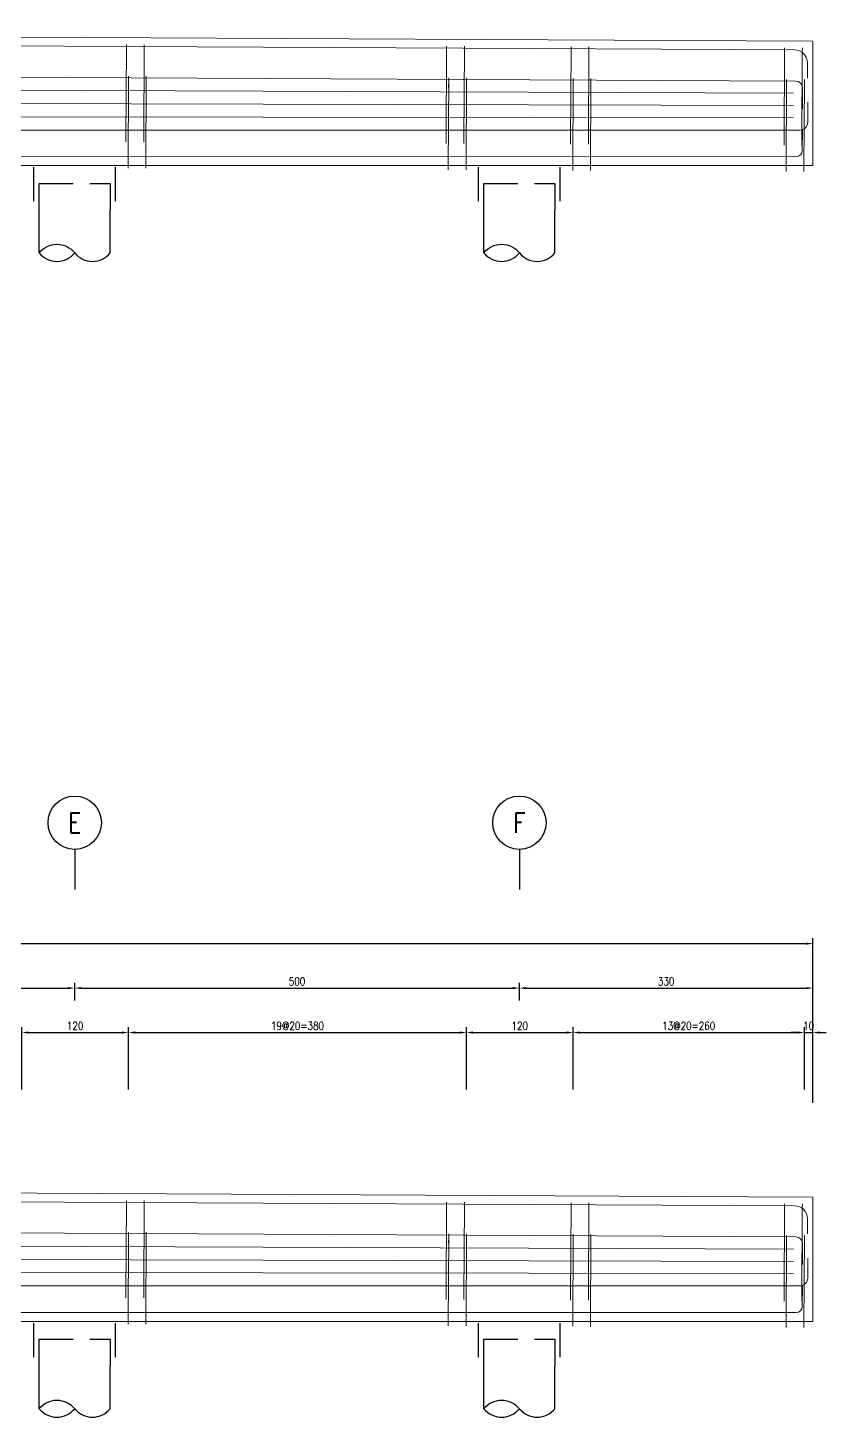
# Model space of a CAD drawing. Extents: x -4754 to 4976, y -19960 to 3841.
# Drawn here: x 1832 to 2730, y -7907 to -6345 of the extents above; entities that cross this region are included whole.
import ezdxf
from ezdxf.enums import TextEntityAlignment as Align

# ---------------------------------------------------------------- set-up
doc = ezdxf.new("R2010")
doc.units = 0
doc.header["$LTSCALE"] = 3
doc.linetypes.add('DASHED', pattern=[19.05, 12.7, -6.35])
doc.layers.get('0').update_dxf_attribs({"linetype": 'CONTINUOUS'})
doc.layers.add('HB_0', color=7, linetype='CONTINUOUS', transparency=0.5)
doc.layers.add('HB_DIM', color=1, linetype='CONTINUOUS')
doc.layers.add('鋼筋', color=3, linetype='CONTINUOUS')
doc.styles.get("Standard").update_dxf_attribs({"font": 'ROMANS.shx', "width": 0.8, "bigfont": 'chineset.shx'})
doc.dimstyles.new('30', dxfattribs={"dimscale": 3, "dimtxt": 3, "dimasz": 2.5, "dimexe": 2, "dimexo": 2, "dimgap": 1, "dimtad": 1, "dimdsep": 46, "dimtxsty": 'Standard', "dimcen": 0, "dimclrd": 256, "dimclre": 256, "dimclrt": 2, "dimadec": 0, "dimazin": 0, "dimtfac": 1, "dimtix": 1, "dimtmove": 2, "dimatfit": 3, "dimfxl": 1, "dimtolj": 1, "dimtzin": 0, "dimarcsym": 0})

# ---------------------------------------------------------------- blocks, each defined once
blk = doc.blocks.new('pile_vertical')
at = {"color": 252, "linetype": 'DASHED'}
for p, q in [((-46, -40), (-46, 0)), ((46, -40), (46, 0))]:
    blk.add_line(p, q, dxfattribs=at)
at = {"linetype": 'Continuous'}
for p, q in [((-40, -98.1), (-40, -50)), ((40, -98.1), (40, -50))]:
    blk.add_line(p, q, dxfattribs=at)
at = {"color": 252, "linetype": 'DASHED'}
blk.add_lwpolyline([(-40, -50), (-40, -20), (40, -20), (40, -50)], dxfattribs=at)
at = {"linetype": 'Continuous'}
for points in [[(-40, -98.1, -0.48), (0, -98.1, 0.48), (40, -98.1, 0.48)], [(-40, -98.1, 0.48), (0, -98.1, 0.48)]]:
    blk.add_lwpolyline(points, format="xyb", dxfattribs=at)
blk = doc.blocks.new('line_guide')
at = {"color": 4, "linetype": 'Continuous'}
blk.add_line((0, 0), (0, -45), dxfattribs=at)
blk.add_circle((0, 30), 30, dxfattribs=at)
at = {"color": 4, "linetype": 'Continuous', "width": 0.8}
blk.add_attdef('A', text='', height=22.5, dxfattribs=at).set_placement((0, 30), align=Align.MIDDLE)
blk = doc.blocks.new('*D227')
at = {"layer": 'HB_DIM', "linetype": 'Continuous', "lineweight": -2}
for p, q in [((1825.1, -7538.8), (1825.1, -7468.8)), ((1945.1, -7538.8), (1945.1, -7468.8)), ((1832.6, -7474.8), (1937.6, -7474.8))]:
    blk.add_line(p, q, dxfattribs=at)
at = {"layer": 'HB_DIM'}
for points in [[(1832.6, -7473.6), (1832.6, -7476.1), (1825.1, -7474.8)], [(1937.6, -7476.1), (1937.6, -7473.6), (1945.1, -7474.8)]]:
    blk.add_solid(points, dxfattribs=at)
at = {"layer": 'HB_DIM', "color": 2, "linetype": 'Continuous', "insert": (1885.1, -7467.3), "char_height": 9, "attachment_point": 5, "rotation": 0}
blk.add_mtext('\\A1;120', dxfattribs=at)
blk = doc.blocks.new('*D228')
at = {"layer": 'HB_DIM', "linetype": 'Continuous', "lineweight": -2}
for p, q in [((1945.1, -7538.8), (1945.1, -7468.8)), ((2325, -7538.8), (2325, -7468.8)), ((1952.6, -7474.8), (2317.5, -7474.8))]:
    blk.add_line(p, q, dxfattribs=at)
at = {"layer": 'HB_DIM'}
for points in [[(1952.6, -7473.6), (1952.6, -7476.1), (1945.1, -7474.8)], [(2317.5, -7476.1), (2317.5, -7473.6), (2325, -7474.8)]]:
    blk.add_solid(points, dxfattribs=at)
at = {"layer": 'HB_DIM', "color": 2, "linetype": 'Continuous', "insert": (2135.1, -7467.3), "char_height": 9, "attachment_point": 5, "rotation": 0}
blk.add_mtext('\\A1;19@20=380', dxfattribs=at)
blk = doc.blocks.new('*D229')
at = {"layer": 'HB_DIM', "linetype": 'Continuous', "lineweight": -2}
for p, q in [((2325, -7538.8), (2325, -7468.8)), ((2445, -7538.8), (2445, -7468.8)), ((2332.5, -7474.8), (2437.5, -7474.8))]:
    blk.add_line(p, q, dxfattribs=at)
at = {"layer": 'HB_DIM'}
for points in [[(2332.5, -7473.6), (2332.5, -7476.1), (2325, -7474.8)], [(2437.5, -7476.1), (2437.5, -7473.6), (2445, -7474.8)]]:
    blk.add_solid(points, dxfattribs=at)
at = {"layer": 'HB_DIM', "color": 2, "linetype": 'Continuous', "insert": (2385, -7467.3), "char_height": 9, "attachment_point": 5, "rotation": 0}
blk.add_mtext('\\A1;120', dxfattribs=at)
blk = doc.blocks.new('*D230')
at = {"layer": 'HB_DIM', "linetype": 'Continuous', "lineweight": -2}
for p, q in [((2445, -7538.8), (2445, -7468.8)), ((2705, -7538.8), (2705, -7468.8)), ((2452.5, -7474.8), (2697.5, -7474.8))]:
    blk.add_line(p, q, dxfattribs=at)
at = {"layer": 'HB_DIM'}
for points in [[(2452.5, -7473.6), (2452.5, -7476.1), (2445, -7474.8)], [(2697.5, -7476.1), (2697.5, -7473.6), (2705, -7474.8)]]:
    blk.add_solid(points, dxfattribs=at)
at = {"layer": 'HB_DIM', "color": 2, "linetype": 'Continuous', "insert": (2575, -7467.3), "char_height": 9, "attachment_point": 5, "rotation": 0}
blk.add_mtext('\\A1;13@20=260', dxfattribs=at)
blk = doc.blocks.new('*D231')
at = {"layer": 'HB_DIM', "linetype": 'Continuous', "lineweight": -2}
for p, q in [((2705, -7538.8), (2705, -7468.8)), ((2714.6, -7538.8), (2714.6, -7468.8)), ((2697.5, -7474.8), (2690, -7474.8)), ((2705, -7474.8), (2714.6, -7474.8)), ((2722.1, -7474.8), (2729.6, -7474.8))]:
    blk.add_line(p, q, dxfattribs=at)
at = {"layer": 'HB_DIM'}
for points in [[(2697.5, -7476.1), (2697.5, -7473.6), (2705, -7474.8)], [(2722.1, -7473.6), (2722.1, -7476.1), (2714.6, -7474.8)]]:
    blk.add_solid(points, dxfattribs=at)
at = {"layer": 'HB_DIM', "color": 2, "linetype": 'Continuous', "insert": (2709.8, -7467.3), "char_height": 9, "attachment_point": 5, "rotation": 0}
blk.add_mtext('\\A1;10', dxfattribs=at)
blk = doc.blocks.new('*D232')
at = {"layer": 'HB_DIM', "linetype": 'Continuous', "lineweight": -2}
for p, q in [((-265.4, -7538.8), (-265.4, -7368.8)), ((-257.9, -7374.8), (2707.1, -7374.8)), ((2714.6, -7553.8), (2714.6, -7368.8))]:
    blk.add_line(p, q, dxfattribs=at)
at = {"layer": 'HB_DIM'}
for points in [[(-257.9, -7373.6), (-257.9, -7376.1), (-265.4, -7374.8)], [(2707.1, -7376.1), (2707.1, -7373.6), (2714.6, -7374.8)]]:
    blk.add_solid(points, dxfattribs=at)
at = {"layer": 'HB_DIM', "color": 2, "linetype": 'Continuous', "insert": (1224.6, -7367.3), "char_height": 9, "attachment_point": 5, "rotation": 0}
blk.add_mtext('\\A1;2980', dxfattribs=at)
blk = doc.blocks.new('*D237')
at = {"layer": 'HB_DIM', "linetype": 'Continuous', "lineweight": -2}
for p, q in [((1384.6, -7438.8), (1384.6, -7418.8)), ((1884.6, -7438.8), (1884.6, -7418.8)), ((1392.1, -7424.8), (1877.1, -7424.8))]:
    blk.add_line(p, q, dxfattribs=at)
at = {"layer": 'HB_DIM'}
for points in [[(1392.1, -7423.6), (1392.1, -7426.1), (1384.6, -7424.8)], [(1877.1, -7426.1), (1877.1, -7423.6), (1884.6, -7424.8)]]:
    blk.add_solid(points, dxfattribs=at)
at = {"layer": 'HB_DIM', "color": 2, "linetype": 'Continuous', "insert": (1634.6, -7417.3), "char_height": 9, "attachment_point": 5, "rotation": 0}
blk.add_mtext('\\A1;500', dxfattribs=at)
blk = doc.blocks.new('*D238')
at = {"layer": 'HB_DIM', "linetype": 'Continuous', "lineweight": -2}
for p, q in [((1884.6, -7438.8), (1884.6, -7418.8)), ((2384.6, -7438.8), (2384.6, -7418.8)), ((1892.1, -7424.8), (2377.1, -7424.8))]:
    blk.add_line(p, q, dxfattribs=at)
at = {"layer": 'HB_DIM'}
for points in [[(1892.1, -7423.6), (1892.1, -7426.1), (1884.6, -7424.8)], [(2377.1, -7426.1), (2377.1, -7423.6), (2384.6, -7424.8)]]:
    blk.add_solid(points, dxfattribs=at)
at = {"layer": 'HB_DIM', "color": 2, "linetype": 'Continuous', "insert": (2134.6, -7417.3), "char_height": 9, "attachment_point": 5, "rotation": 0}
blk.add_mtext('\\A1;500', dxfattribs=at)
blk = doc.blocks.new('*D239')
at = {"layer": 'HB_DIM', "linetype": 'Continuous', "lineweight": -2}
for p, q in [((2384.6, -7438.8), (2384.6, -7418.8)), ((2714.6, -7538.8), (2714.6, -7418.8)), ((2392.1, -7424.8), (2707.1, -7424.8))]:
    blk.add_line(p, q, dxfattribs=at)
at = {"layer": 'HB_DIM'}
for points in [[(2392.1, -7423.6), (2392.1, -7426.1), (2384.6, -7424.8)], [(2707.1, -7426.1), (2707.1, -7423.6), (2714.6, -7424.8)]]:
    blk.add_solid(points, dxfattribs=at)
at = {"layer": 'HB_DIM', "color": 2, "linetype": 'Continuous', "insert": (2549.6, -7417.3), "char_height": 9, "attachment_point": 5, "rotation": 0}
blk.add_mtext('\\A1;330', dxfattribs=at)

msp = doc.modelspace()

# ---------------------------------------------------------------- linework, layer by layer
at = {"layer": 'HB_0', "lineweight": 5}
for points in [[(-265.427, -6499.802), (-265.427, -6344.802), (2714.573, -6359.802), (2714.573, -6499.802), (-265.427, -6499.802)], [(-265.427, -7799.802), (-265.427, -7644.802), (2714.573, -7659.802), (2714.573, -7799.802), (-265.427, -7799.802)]]:
    msp.add_lwpolyline(points, dxfattribs=at)
at = {"layer": '鋼筋', "lineweight": 5}
for p, q in [((-244.987, -6354.905, -38), (2694.033, -6369.698, -38)), ((-244.987, -6354.905, -27.143), (2694.033, -6369.698, -27.143)), ((-244.987, -6354.905, -16.286), (2694.033, -6369.698, -16.286)), ((-244.987, -6354.905, -5.429), (2694.033, -6369.698, -5.429)), ((-244.987, -6354.905, 5.429), (2694.033, -6369.698, 5.429)), ((-244.987, -6354.905, 16.286), (2694.033, -6369.698, 16.286)), ((-244.987, -6354.905, 27.143), (2694.033, -6369.698, 27.143)), ((-244.987, -6354.905, 38), (2694.033, -6369.698, 38)), ((1942.73, -6366.875, 40.245), (1942.211, -6470.014, 40.245)), ((1942.211, -6470.014, -40.245), (1942.73, -6366.875, -40.245)), ((1942.692, -6374.495, 33.895), (1942.73, -6366.875, 33.895)), ((1942.73, -6366.875, -33.895), (1942.692, -6374.495, -33.895)), ((1962.73, -6366.975, 40.245), (1962.211, -6470.115, 40.245)), ((1962.211, -6470.115, -40.245), (1962.73, -6366.975, -40.245)), ((1962.692, -6374.595, 33.895), (1962.73, -6366.975, 33.895)), ((1962.73, -6366.975, -33.895), (1962.692, -6374.595, -33.895)), ((2302.726, -6368.687, 40.245), (2302.207, -6471.826, 40.245)), ((2302.207, -6471.826, -40.245), (2302.726, -6368.687, -40.245)), ((2302.688, -6376.307, 33.895), (2302.726, -6368.687, 33.895)), ((2302.726, -6368.687, -33.895), (2302.688, -6376.307, -33.895)), ((2322.726, -6368.787, 40.245), (2322.206, -6471.927, 40.245)), ((2322.206, -6471.927, -40.245), (2322.726, -6368.787, -40.245)), ((2322.687, -6376.407, 33.895), (2322.726, -6368.787, 33.895)), ((2322.726, -6368.787, -33.895), (2322.687, -6376.407, -33.895)), ((2442.724, -6369.391, 40.245), (2442.205, -6472.531, 40.245)), ((2442.205, -6472.531, -40.245), (2442.724, -6369.391, -40.245)), ((2442.686, -6377.011, 33.895), (2442.724, -6369.391, 33.895)), ((2442.724, -6369.391, -33.895), (2442.686, -6377.011, -33.895)), ((2462.724, -6369.492, 40.245), (2462.205, -6472.631, 40.245)), ((2462.205, -6472.631, -40.245), (2462.724, -6369.492, -40.245)), ((2462.686, -6377.112, 33.895), (2462.724, -6369.492, 33.895)), ((2462.724, -6369.492, -33.895), (2462.686, -6377.112, -33.895)), ((2682.721, -6370.599, 40.245), (2682.202, -6473.739, 40.245)), ((2682.202, -6473.739, -40.245), (2682.721, -6370.599, -40.245)), ((2682.683, -6378.219, 33.895), (2682.721, -6370.599, 33.895)), ((2682.721, -6370.599, -33.895), (2682.683, -6378.219, -33.895)), ((2702.721, -6370.7, 40.245), (2702.202, -6473.839, 40.245)), ((2702.202, -6473.839, -40.245), (2702.721, -6370.7, -40.245)), ((2702.682, -6378.32, 33.895), (2702.721, -6370.7, 33.895)), ((2702.721, -6370.7, -33.895), (2702.682, -6378.32, -33.895)), ((-245.103, -6389.902, -50), (2695.282, -6404.703, -50)), ((-245.103, -6389.902, -35.714), (2695.282, -6404.703, -35.714)), ((-245.103, -6389.902, -21.429), (2695.282, -6404.703, -21.429)), ((-245.103, -6389.902, -7.143), (2695.282, -6404.703, -7.143)), ((-245.103, -6389.902, 7.143), (2695.282, -6404.703, 7.143)), ((-245.103, -6389.902, 21.429), (2695.282, -6404.703, 21.429)), ((-245.103, -6389.902, 35.714), (2695.282, -6404.703, 35.714)), ((-245.103, -6389.902, 50), (2695.282, -6404.703, 50)), ((2708.45, -6384.261, -38), (2708.364, -6401.381, -38)), ((2708.45, -6384.261, -27.143), (2708.364, -6401.381, -27.143)), ((2708.45, -6384.261, -16.286), (2708.364, -6401.381, -16.286)), ((2708.45, -6384.261, -5.429), (2708.364, -6401.381, -5.429)), ((2708.45, -6384.261, 5.429), (2708.364, -6401.381, 5.429)), ((2708.45, -6384.261, 16.286), (2708.364, -6401.381, 16.286)), ((2708.45, -6384.261, 27.143), (2708.364, -6401.381, 27.143)), ((2708.45, -6384.261, 38), (2708.364, -6401.381, 38)), ((1945.092, -6402.419, 51.745), (1944.603, -6499.556, 51.745)), ((1944.603, -6499.556, -51.745), (1945.092, -6402.419, -51.745)), ((1945.053, -6410.039, 45.395), (1945.092, -6402.419, 45.395)), ((1945.092, -6402.419, -45.395), (1945.053, -6410.039, -45.395)), ((1965.091, -6402.519, 51.745), (1964.602, -6499.657, 51.745)), ((1964.602, -6499.657, -51.745), (1965.091, -6402.519, -51.745)), ((1965.053, -6410.139, 45.395), (1965.091, -6402.519, 45.395)), ((1965.091, -6402.519, -45.395), (1965.053, -6410.139, -45.395)), ((2305.087, -6404.231, 51.745), (2304.598, -6501.368, 51.745)), ((2304.598, -6501.368, -51.745), (2305.087, -6404.231, -51.745)), ((2305.049, -6411.851, 45.395), (2305.087, -6404.231, 45.395)), ((2305.087, -6404.231, -45.395), (2305.049, -6411.851, -45.395)), ((2325.087, -6404.331, 51.745), (2324.598, -6501.469, 51.745)), ((2324.598, -6501.469, -51.745), (2325.087, -6404.331, -51.745)), ((2325.048, -6411.951, 45.395), (2325.087, -6404.331, 45.395)), ((2325.087, -6404.331, -45.395), (2325.048, -6411.951, -45.395)), ((2445.085, -6404.935, 51.745), (2444.596, -6502.073, 51.745)), ((2444.596, -6502.073, -51.745), (2445.085, -6404.935, -51.745)), ((2445.047, -6412.555, 45.395), (2445.085, -6404.935, 45.395)), ((2445.085, -6404.935, -45.395), (2445.047, -6412.555, -45.395)), ((2465.085, -6405.036, 51.745), (2464.596, -6502.174, 51.745)), ((2464.596, -6502.174, -51.745), (2465.085, -6405.036, -51.745)), ((2465.047, -6412.656, 45.395), (2465.085, -6405.036, 45.395)), ((2465.085, -6405.036, -45.395), (2465.047, -6412.656, -45.395)), ((2685.082, -6406.144, 51.745), (2684.593, -6503.281, 51.745)), ((2684.593, -6503.281, -51.745), (2685.082, -6406.144, -51.745)), ((2685.044, -6413.763, 45.395), (2685.082, -6406.144, 45.395)), ((2685.082, -6406.144, -45.395), (2685.044, -6413.763, -45.395)), ((2705.082, -6406.244, 51.745), (2704.593, -6503.382, 51.745)), ((2704.593, -6503.382, -51.745), (2705.082, -6406.244, -51.745)), ((2705.044, -6413.864, 45.395), (2705.082, -6406.244, 45.395)), ((2705.082, -6406.244, -45.395), (2705.044, -6413.864, -45.395)), ((-242.961, -6407.406, -50), (2692.983, -6418.449, -50)), ((-242.961, -6407.406, 50), (2692.983, -6418.449, 50)), ((2703.013, -6412.512, -50), (2702.895, -6435.852, -50)), ((2703.013, -6412.512, -35.714), (2702.895, -6435.852, -35.714)), ((2703.013, -6412.512, -21.429), (2702.895, -6435.852, -21.429)), ((2703.013, -6412.512, -7.143), (2702.895, -6435.852, -7.143)), ((2703.013, -6412.512, 7.143), (2702.895, -6435.852, 7.143)), ((2703.013, -6412.512, 21.429), (2702.895, -6435.852, 21.429)), ((2703.013, -6412.512, 35.714), (2702.895, -6435.852, 35.714)), ((2703.013, -6412.512, 50), (2702.895, -6435.852, 50)), ((-243.049, -6424.898, -50), (2692.906, -6432.206, -50)), ((-243.049, -6424.898, 50), (2692.906, -6432.206, 50)), ((2708.819, -6450.927, -50), (2708.932, -6428.502, -50)), ((2708.819, -6450.927, -35.714), (2708.932, -6428.502, -35.714)), ((2708.819, -6450.927, -21.429), (2708.932, -6428.502, -21.429)), ((2708.819, -6450.927, -7.143), (2708.932, -6428.502, -7.143)), ((2708.819, -6450.927, 7.143), (2708.932, -6428.502, 7.143)), ((2708.819, -6450.927, 21.429), (2708.932, -6428.502, 21.429)), ((2708.819, -6450.927, 35.714), (2708.932, -6428.502, 35.714)), ((2708.819, -6450.927, 50), (2708.932, -6428.502, 50)), ((-243.137, -6442.39, -50), (2692.825, -6445.964, -50)), ((-243.137, -6442.39, 50), (2692.825, -6445.964, 50)), ((-250.29, -6459.832, -50), (2699.93, -6459.772, -50)), ((-250.29, -6459.832, -35.714), (2699.93, -6459.772, -35.714)), ((-250.29, -6459.832, -21.429), (2699.93, -6459.772, -21.429)), ((-250.29, -6459.832, -7.143), (2699.93, -6459.772, -7.143)), ((-250.29, -6459.832, 7.143), (2699.93, -6459.772, 7.143)), ((-250.29, -6459.832, 21.429), (2699.93, -6459.772, 21.429)), ((-250.29, -6459.832, 35.714), (2699.93, -6459.772, 35.714)), ((-250.29, -6459.832, 50), (2699.93, -6459.772, 50)), ((2702.657, -6483.09, -50), (2702.78, -6458.787, -50)), ((2702.657, -6483.09, -35.714), (2702.78, -6458.787, -35.714)), ((2702.657, -6483.09, -21.429), (2702.78, -6458.787, -21.429)), ((2702.657, -6483.09, -7.143), (2702.78, -6458.787, -7.143)), ((2702.657, -6483.09, 7.143), (2702.78, -6458.787, 7.143)), ((2702.657, -6483.09, 21.429), (2702.78, -6458.787, 21.429)), ((2702.657, -6483.09, 35.714), (2702.78, -6458.787, 35.714)), ((2702.657, -6483.09, 50), (2702.78, -6458.787, 50)), ((1942.195, -6473.189, 37.07), (1942.195, -6473.189, -37.07)), ((1962.195, -6473.29, 37.07), (1962.195, -6473.29, -37.07)), ((2302.191, -6475.001, 37.07), (2302.191, -6475.001, -37.07)), ((2322.19, -6475.102, 37.07), (2322.19, -6475.102, -37.07)), ((2442.189, -6475.706, 37.07), (2442.189, -6475.706, -37.07)), ((2462.189, -6475.806, 37.07), (2462.189, -6475.806, -37.07)), ((2682.186, -6476.914, 37.07), (2682.186, -6476.914, -37.07)), ((2702.186, -6477.014, 37.07), (2702.186, -6477.014, -37.07)), ((-246.657, -6489.862, -50), (2695.973, -6489.742, -50)), ((-246.657, -6489.862, -35.714), (2695.973, -6489.742, -35.714)), ((-246.657, -6489.862, -21.429), (2695.973, -6489.742, -21.429)), ((-246.657, -6489.862, -7.143), (2695.973, -6489.742, -7.143)), ((-246.657, -6489.862, 7.143), (2695.973, -6489.742, 7.143)), ((-246.657, -6489.862, 21.429), (2695.973, -6489.742, 21.429)), ((-246.657, -6489.862, 35.714), (2695.973, -6489.742, 35.714)), ((-246.657, -6489.862, 50), (2695.973, -6489.742, 50)), ((1944.587, -6502.731, 48.57), (1944.587, -6502.731, -48.57)), ((1964.586, -6502.832, 48.57), (1964.586, -6502.832, -48.57)), ((2304.582, -6504.543, 48.57), (2304.582, -6504.543, -48.57)), ((2324.582, -6504.644, 48.57), (2324.582, -6504.644, -48.57)), ((2444.58, -6505.248, 48.57), (2444.58, -6505.248, -48.57)), ((2464.58, -6505.349, 48.57), (2464.58, -6505.349, -48.57)), ((2684.577, -6506.456, 48.57), (2684.577, -6506.456, -48.57)), ((2704.577, -6506.557, 48.57), (2704.577, -6506.557, -48.57)), ((-244.987, -7654.905, -38), (2694.033, -7669.698, -38)), ((-244.987, -7654.905, -27.143), (2694.033, -7669.698, -27.143)), ((-244.987, -7654.905, -16.286), (2694.033, -7669.698, -16.286)), ((-244.987, -7654.905, -5.429), (2694.033, -7669.698, -5.429)), ((-244.987, -7654.905, 5.429), (2694.033, -7669.698, 5.429)), ((-244.987, -7654.905, 16.286), (2694.033, -7669.698, 16.286)), ((-244.987, -7654.905, 27.143), (2694.033, -7669.698, 27.143)), ((-244.987, -7654.905, 38), (2694.033, -7669.698, 38)), ((1942.73, -7666.875, 40.245), (1942.211, -7770.014, 40.245)), ((1942.211, -7770.014, -40.245), (1942.73, -7666.875, -40.245)), ((1942.692, -7674.495, 33.895), (1942.73, -7666.875, 33.895)), ((1942.73, -7666.875, -33.895), (1942.692, -7674.495, -33.895)), ((1962.73, -7666.975, 40.245), (1962.211, -7770.115, 40.245)), ((1962.211, -7770.115, -40.245), (1962.73, -7666.975, -40.245)), ((1962.692, -7674.595, 33.895), (1962.73, -7666.975, 33.895)), ((1962.73, -7666.975, -33.895), (1962.692, -7674.595, -33.895)), ((2302.726, -7668.687, 40.245), (2302.207, -7771.826, 40.245)), ((2302.207, -7771.826, -40.245), (2302.726, -7668.687, -40.245)), ((2302.688, -7676.307, 33.895), (2302.726, -7668.687, 33.895)), ((2302.726, -7668.687, -33.895), (2302.688, -7676.307, -33.895)), ((2322.726, -7668.787, 40.245), (2322.206, -7771.927, 40.245)), ((2322.206, -7771.927, -40.245), (2322.726, -7668.787, -40.245)), ((2322.687, -7676.407, 33.895), (2322.726, -7668.787, 33.895)), ((2322.726, -7668.787, -33.895), (2322.687, -7676.407, -33.895)), ((2442.724, -7669.391, 40.245), (2442.205, -7772.531, 40.245)), ((2442.205, -7772.531, -40.245), (2442.724, -7669.391, -40.245)), ((2442.686, -7677.011, 33.895), (2442.724, -7669.391, 33.895)), ((2442.724, -7669.391, -33.895), (2442.686, -7677.011, -33.895)), ((2462.724, -7669.492, 40.245), (2462.205, -7772.631, 40.245)), ((2462.205, -7772.631, -40.245), (2462.724, -7669.492, -40.245)), ((2462.686, -7677.112, 33.895), (2462.724, -7669.492, 33.895)), ((2462.724, -7669.492, -33.895), (2462.686, -7677.112, -33.895)), ((2682.721, -7670.599, 40.245), (2682.202, -7773.739, 40.245)), ((2682.202, -7773.739, -40.245), (2682.721, -7670.599, -40.245)), ((2682.683, -7678.219, 33.895), (2682.721, -7670.599, 33.895)), ((2682.721, -7670.599, -33.895), (2682.683, -7678.219, -33.895)), ((2702.721, -7670.7, 40.245), (2702.202, -7773.839, 40.245)), ((2702.202, -7773.839, -40.245), (2702.721, -7670.7, -40.245)), ((2702.682, -7678.32, 33.895), (2702.721, -7670.7, 33.895)), ((2702.721, -7670.7, -33.895), (2702.682, -7678.32, -33.895)), ((2708.45, -7684.261, -38), (2708.364, -7701.381, -38)), ((2708.45, -7684.261, -27.143), (2708.364, -7701.381, -27.143)), ((2708.45, -7684.261, -16.286), (2708.364, -7701.381, -16.286)), ((2708.45, -7684.261, -5.429), (2708.364, -7701.381, -5.429)), ((2708.45, -7684.261, 5.429), (2708.364, -7701.381, 5.429)), ((2708.45, -7684.261, 16.286), (2708.364, -7701.381, 16.286)), ((2708.45, -7684.261, 27.143), (2708.364, -7701.381, 27.143)), ((2708.45, -7684.261, 38), (2708.364, -7701.381, 38)), ((-245.103, -7689.902, -50), (2695.282, -7704.703, -50)), ((-245.103, -7689.902, -35.714), (2695.282, -7704.703, -35.714)), ((-245.103, -7689.902, -21.429), (2695.282, -7704.703, -21.429)), ((-245.103, -7689.902, -7.143), (2695.282, -7704.703, -7.143)), ((-245.103, -7689.902, 7.143), (2695.282, -7704.703, 7.143)), ((-245.103, -7689.902, 21.429), (2695.282, -7704.703, 21.429)), ((-245.103, -7689.902, 35.714), (2695.282, -7704.703, 35.714)), ((-245.103, -7689.902, 50), (2695.282, -7704.703, 50)), ((1945.092, -7702.419, 51.745), (1944.603, -7799.556, 51.745)), ((1944.603, -7799.556, -51.745), (1945.092, -7702.419, -51.745)), ((1945.053, -7710.039, 45.395), (1945.092, -7702.419, 45.395)), ((1945.092, -7702.419, -45.395), (1945.053, -7710.039, -45.395)), ((1965.091, -7702.519, 51.745), (1964.602, -7799.657, 51.745)), ((1964.602, -7799.657, -51.745), (1965.091, -7702.519, -51.745)), ((1965.053, -7710.139, 45.395), (1965.091, -7702.519, 45.395)), ((1965.091, -7702.519, -45.395), (1965.053, -7710.139, -45.395)), ((-242.961, -7707.406, -50), (2692.983, -7718.449, -50)), ((-242.961, -7707.406, 50), (2692.983, -7718.449, 50)), ((2305.087, -7704.231, 51.745), (2304.598, -7801.368, 51.745)), ((2304.598, -7801.368, -51.745), (2305.087, -7704.231, -51.745)), ((2305.049, -7711.851, 45.395), (2305.087, -7704.231, 45.395)), ((2305.087, -7704.231, -45.395), (2305.049, -7711.851, -45.395)), ((2325.087, -7704.331, 51.745), (2324.598, -7801.469, 51.745)), ((2324.598, -7801.469, -51.745), (2325.087, -7704.331, -51.745)), ((2325.048, -7711.951, 45.395), (2325.087, -7704.331, 45.395)), ((2325.087, -7704.331, -45.395), (2325.048, -7711.951, -45.395)), ((2445.085, -7704.935, 51.745), (2444.596, -7802.073, 51.745)), ((2444.596, -7802.073, -51.745), (2445.085, -7704.935, -51.745)), ((2445.047, -7712.555, 45.395), (2445.085, -7704.935, 45.395)), ((2445.085, -7704.935, -45.395), (2445.047, -7712.555, -45.395)), ((2465.085, -7705.036, 51.745), (2464.596, -7802.174, 51.745)), ((2464.596, -7802.174, -51.745), (2465.085, -7705.036, -51.745)), ((2465.047, -7712.656, 45.395), (2465.085, -7705.036, 45.395)), ((2465.085, -7705.036, -45.395), (2465.047, -7712.656, -45.395)), ((2685.082, -7706.144, 51.745), (2684.593, -7803.281, 51.745)), ((2684.593, -7803.281, -51.745), (2685.082, -7706.144, -51.745)), ((2685.044, -7713.763, 45.395), (2685.082, -7706.144, 45.395)), ((2685.082, -7706.144, -45.395), (2685.044, -7713.763, -45.395)), ((2703.013, -7712.512, -50), (2702.895, -7735.852, -50)), ((2703.013, -7712.512, -35.714), (2702.895, -7735.852, -35.714)), ((2703.013, -7712.512, -21.429), (2702.895, -7735.852, -21.429)), ((2703.013, -7712.512, -7.143), (2702.895, -7735.852, -7.143)), ((2703.013, -7712.512, 7.143), (2702.895, -7735.852, 7.143)), ((2703.013, -7712.512, 21.429), (2702.895, -7735.852, 21.429)), ((2703.013, -7712.512, 35.714), (2702.895, -7735.852, 35.714)), ((2703.013, -7712.512, 50), (2702.895, -7735.852, 50)), ((2705.082, -7706.244, 51.745), (2704.593, -7803.382, 51.745)), ((2704.593, -7803.382, -51.745), (2705.082, -7706.244, -51.745)), ((2705.044, -7713.864, 45.395), (2705.082, -7706.244, 45.395)), ((2705.082, -7706.244, -45.395), (2705.044, -7713.864, -45.395)), ((-243.049, -7724.898, -50), (2692.906, -7732.206, -50)), ((-243.049, -7724.898, 50), (2692.906, -7732.206, 50)), ((2708.819, -7750.927, -50), (2708.932, -7728.502, -50)), ((2708.819, -7750.927, -35.714), (2708.932, -7728.502, -35.714)), ((2708.819, -7750.927, -21.429), (2708.932, -7728.502, -21.429)), ((2708.819, -7750.927, -7.143), (2708.932, -7728.502, -7.143)), ((2708.819, -7750.927, 7.143), (2708.932, -7728.502, 7.143)), ((2708.819, -7750.927, 21.429), (2708.932, -7728.502, 21.429)), ((2708.819, -7750.927, 35.714), (2708.932, -7728.502, 35.714)), ((2708.819, -7750.927, 50), (2708.932, -7728.502, 50)), ((-243.137, -7742.39, -50), (2692.825, -7745.964, -50)), ((-243.137, -7742.39, 50), (2692.825, -7745.964, 50)), ((-250.29, -7759.832, -50), (2699.93, -7759.772, -50)), ((-250.29, -7759.832, -35.714), (2699.93, -7759.772, -35.714)), ((-250.29, -7759.832, -21.429), (2699.93, -7759.772, -21.429)), ((-250.29, -7759.832, -7.143), (2699.93, -7759.772, -7.143)), ((-250.29, -7759.832, 7.143), (2699.93, -7759.772, 7.143)), ((-250.29, -7759.832, 21.429), (2699.93, -7759.772, 21.429)), ((-250.29, -7759.832, 35.714), (2699.93, -7759.772, 35.714)), ((-250.29, -7759.832, 50), (2699.93, -7759.772, 50)), ((2702.657, -7783.09, -50), (2702.78, -7758.787, -50)), ((2702.657, -7783.09, -35.714), (2702.78, -7758.787, -35.714)), ((2702.657, -7783.09, -21.429), (2702.78, -7758.787, -21.429)), ((2702.657, -7783.09, -7.143), (2702.78, -7758.787, -7.143)), ((2702.657, -7783.09, 7.143), (2702.78, -7758.787, 7.143)), ((2702.657, -7783.09, 21.429), (2702.78, -7758.787, 21.429)), ((2702.657, -7783.09, 35.714), (2702.78, -7758.787, 35.714)), ((2702.657, -7783.09, 50), (2702.78, -7758.787, 50)), ((1942.195, -7773.189, 37.07), (1942.195, -7773.189, -37.07)), ((1962.195, -7773.29, 37.07), (1962.195, -7773.29, -37.07)), ((2302.191, -7775.001, 37.07), (2302.191, -7775.001, -37.07)), ((2322.19, -7775.102, 37.07), (2322.19, -7775.102, -37.07)), ((2442.189, -7775.706, 37.07), (2442.189, -7775.706, -37.07)), ((2462.189, -7775.806, 37.07), (2462.189, -7775.806, -37.07)), ((2682.186, -7776.914, 37.07), (2682.186, -7776.914, -37.07)), ((2702.186, -7777.014, 37.07), (2702.186, -7777.014, -37.07)), ((-246.657, -7789.862, -50), (2695.973, -7789.742, -50)), ((-246.657, -7789.862, -35.714), (2695.973, -7789.742, -35.714)), ((-246.657, -7789.862, -21.429), (2695.973, -7789.742, -21.429)), ((-246.657, -7789.862, -7.143), (2695.973, -7789.742, -7.143)), ((-246.657, -7789.862, 7.143), (2695.973, -7789.742, 7.143)), ((-246.657, -7789.862, 21.429), (2695.973, -7789.742, 21.429)), ((-246.657, -7789.862, 35.714), (2695.973, -7789.742, 35.714)), ((-246.657, -7789.862, 50), (2695.973, -7789.742, 50)), ((1944.587, -7802.731, 48.57), (1944.587, -7802.731, -48.57)), ((1964.586, -7802.832, 48.57), (1964.586, -7802.832, -48.57)), ((2304.582, -7804.543, 48.57), (2304.582, -7804.543, -48.57)), ((2324.582, -7804.644, 48.57), (2324.582, -7804.644, -48.57)), ((2444.58, -7805.248, 48.57), (2444.58, -7805.248, -48.57)), ((2464.58, -7805.349, 48.57), (2464.58, -7805.349, -48.57)), ((2684.577, -7806.456, 48.57), (2684.577, -7806.456, -48.57)), ((2704.577, -7806.557, 48.57), (2704.577, -7806.557, -48.57))]:
    msp.add_line(p, q, dxfattribs=at)
at = {"layer": '鋼筋', "lineweight": 5, "extrusion": (0.999987, -0.005033, 0)}
for centre, start, end in [((-6357.015, 37.07, 1974.753), 270, 90), ((-6357.015, -37.07, 1974.753), 270, 90), ((-6357.015, 37.07, 1994.753), 270, 90), ((-6357.015, -37.07, 1994.753), 270, 90), ((-6357.015, 37.07, 2334.753), 270, 90), ((-6357.015, -37.07, 2334.753), 270, 90), ((-6357.015, 37.07, 2354.753), 270, 90), ((-6357.015, -37.07, 2354.753), 270, 90), ((-6357.015, 37.07, 2474.753), 270, 90), ((-6357.015, -37.07, 2474.753), 270, 90), ((-6357.015, 37.07, 2494.753), 270, 90), ((-6357.015, -37.07, 2494.753), 270, 90), ((-6357.015, 37.07, 2714.753), 270, 90), ((-6357.015, -37.07, 2714.753), 270, 90), ((-6357.015, 37.07, 2734.753), 270, 90), ((-6357.015, -37.07, 2734.753), 270, 90), ((-6392.547, 48.57, 1977.293), 270, 90), ((-6392.547, -48.57, 1977.293), 270, 90), ((-6392.547, 48.57, 1997.293), 270, 90), ((-6392.547, -48.57, 1997.293), 270, 90), ((-6392.547, 48.57, 2337.293), 270, 90), ((-6392.547, -48.57, 2337.293), 270, 90), ((-6392.547, 48.57, 2357.293), 270, 90), ((-6392.547, -48.57, 2357.293), 270, 90), ((-6392.547, 48.57, 2477.293), 270, 90), ((-6392.547, -48.57, 2477.293), 270, 90), ((-6392.547, 48.57, 2497.293), 270, 90), ((-6392.547, -48.57, 2497.293), 270, 90), ((-6392.547, 48.57, 2717.293), 270, 90), ((-6392.547, -48.57, 2717.293), 270, 90), ((-6392.547, 48.57, 2737.293), 270, 90), ((-6392.547, -48.57, 2737.293), 270, 90), ((-6460.156, 37.07, 1974.753), 90, 180), ((-6460.156, -37.07, 1974.753), 180, 270), ((-6460.156, 37.07, 1994.753), 90, 180), ((-6460.156, -37.07, 1994.753), 180, 270), ((-6460.156, 37.07, 2334.753), 90, 180), ((-6460.156, -37.07, 2334.753), 180, 270), ((-6460.156, 37.07, 2354.753), 90, 180), ((-6460.156, -37.07, 2354.753), 180, 270), ((-6460.156, 37.07, 2474.753), 90, 180), ((-6460.156, -37.07, 2474.753), 180, 270), ((-6460.156, 37.07, 2494.753), 90, 180), ((-6460.156, -37.07, 2494.753), 180, 270), ((-6460.156, 37.07, 2714.753), 90, 180), ((-6460.156, -37.07, 2714.753), 180, 270), ((-6460.156, 37.07, 2734.753), 90, 180), ((-6460.156, -37.07, 2734.753), 180, 270), ((-6489.686, 48.57, 1977.293), 90, 180), ((-6489.686, -48.57, 1977.293), 180, 270), ((-6489.686, 48.57, 1997.293), 90, 180), ((-6489.686, -48.57, 1997.293), 180, 270), ((-6489.686, 48.57, 2337.293), 90, 180), ((-6489.686, -48.57, 2337.293), 180, 270), ((-6489.686, 48.57, 2357.293), 90, 180), ((-6489.686, -48.57, 2357.293), 180, 270), ((-6489.686, 48.57, 2477.293), 90, 180), ((-6489.686, -48.57, 2477.293), 180, 270), ((-6489.686, 48.57, 2497.293), 90, 180), ((-6489.686, -48.57, 2497.293), 180, 270), ((-6489.686, 48.57, 2717.293), 90, 180), ((-6489.686, -48.57, 2717.293), 180, 270), ((-6489.686, 48.57, 2737.293), 90, 180), ((-6489.686, -48.57, 2737.293), 180, 270), ((-7656.999, 37.07, 1981.297), 270, 90), ((-7656.999, -37.07, 1981.297), 270, 90), ((-7656.999, 37.07, 2001.297), 270, 90), ((-7656.999, -37.07, 2001.297), 270, 90), ((-7656.999, 37.07, 2341.297), 270, 90), ((-7656.999, -37.07, 2341.297), 270, 90), ((-7656.999, 37.07, 2361.297), 270, 90), ((-7656.999, -37.07, 2361.297), 270, 90), ((-7656.999, 37.07, 2481.297), 270, 90), ((-7656.999, -37.07, 2481.297), 270, 90), ((-7656.999, 37.07, 2501.297), 270, 90), ((-7656.999, -37.07, 2501.297), 270, 90), ((-7656.999, 37.07, 2721.297), 270, 90), ((-7656.999, -37.07, 2721.297), 270, 90), ((-7656.999, 37.07, 2741.297), 270, 90), ((-7656.999, -37.07, 2741.297), 270, 90), ((-7692.531, 48.57, 1983.837), 270, 90), ((-7692.531, -48.57, 1983.837), 270, 90), ((-7692.531, 48.57, 2003.837), 270, 90), ((-7692.531, -48.57, 2003.837), 270, 90), ((-7692.531, 48.57, 2343.837), 270, 90), ((-7692.531, -48.57, 2343.837), 270, 90), ((-7692.531, 48.57, 2363.837), 270, 90), ((-7692.531, -48.57, 2363.837), 270, 90), ((-7692.531, 48.57, 2483.837), 270, 90), ((-7692.531, -48.57, 2483.837), 270, 90), ((-7692.531, 48.57, 2503.837), 270, 90), ((-7692.531, -48.57, 2503.837), 270, 90), ((-7692.531, 48.57, 2723.837), 270, 90), ((-7692.531, -48.57, 2723.837), 270, 90), ((-7692.531, 48.57, 2743.837), 270, 90), ((-7692.531, -48.57, 2743.837), 270, 90), ((-7760.139, 37.07, 1981.297), 90, 180), ((-7760.139, -37.07, 1981.297), 180, 270), ((-7760.139, 37.07, 2001.297), 90, 180), ((-7760.139, -37.07, 2001.297), 180, 270), ((-7760.139, 37.07, 2341.297), 90, 180), ((-7760.139, -37.07, 2341.297), 180, 270), ((-7760.139, 37.07, 2361.297), 90, 180), ((-7760.139, -37.07, 2361.297), 180, 270), ((-7760.139, 37.07, 2481.297), 90, 180), ((-7760.139, -37.07, 2481.297), 180, 270), ((-7760.139, 37.07, 2501.297), 90, 180), ((-7760.139, -37.07, 2501.297), 180, 270), ((-7760.139, 37.07, 2721.297), 90, 180), ((-7760.139, -37.07, 2721.297), 180, 270), ((-7760.139, 37.07, 2741.297), 90, 180), ((-7760.139, -37.07, 2741.297), 180, 270), ((-7789.669, 48.57, 1983.837), 90, 180), ((-7789.669, -48.57, 1983.837), 180, 270), ((-7789.669, 48.57, 2003.837), 90, 180), ((-7789.669, -48.57, 2003.837), 180, 270), ((-7789.669, 48.57, 2343.837), 90, 180), ((-7789.669, -48.57, 2343.837), 180, 270), ((-7789.669, 48.57, 2363.837), 90, 180), ((-7789.669, -48.57, 2363.837), 180, 270), ((-7789.669, 48.57, 2483.837), 90, 180), ((-7789.669, -48.57, 2483.837), 180, 270), ((-7789.669, 48.57, 2503.837), 90, 180), ((-7789.669, -48.57, 2503.837), 180, 270), ((-7789.669, 48.57, 2723.837), 90, 180), ((-7789.669, -48.57, 2723.837), 180, 270), ((-7789.669, 48.57, 2743.837), 90, 180), ((-7789.669, -48.57, 2743.837), 180, 270)]:
    msp.add_arc(centre, 3.175, start, end, dxfattribs=at)
at = {"layer": '鋼筋', "lineweight": 5, "extrusion": (0, 0, -1)}
for centre, radius, start in [((-2693.96, -6384.188, 38), 14.49, 90.288399), ((-2693.96, -6384.188, 27.143), 14.49, 90.288399), ((-2693.96, -6384.188, 16.286), 14.49, 90.288399), ((-2693.96, -6384.188, 5.429), 14.49, 90.288399), ((-2693.96, -6384.188, -5.429), 14.49, 90.288399), ((-2693.96, -6384.188, -16.286), 14.49, 90.288399), ((-2693.96, -6384.188, -27.143), 14.49, 90.288399), ((-2693.96, -6384.188, -38), 14.49, 90.288399), ((-2695.243, -6412.473, 50), 7.77, 90.288403), ((-2695.243, -6412.473, 35.714), 7.77, 90.288403), ((-2695.243, -6412.473, 21.429), 7.77, 90.288403), ((-2695.243, -6412.473, 7.143), 7.77, 90.288403), ((-2695.243, -6412.473, -7.143), 7.77, 90.288403), ((-2695.243, -6412.473, -21.429), 7.77, 90.288403), ((-2695.243, -6412.473, -35.714), 7.77, 90.288403), ((-2695.243, -6412.473, -50), 7.77, 90.288403), ((-2693.96, -7684.188, 38), 14.49, 90.288399), ((-2693.96, -7684.188, 27.143), 14.49, 90.288399), ((-2693.96, -7684.188, 16.286), 14.49, 90.288399), ((-2693.96, -7684.188, 5.429), 14.49, 90.288399), ((-2693.96, -7684.188, -5.429), 14.49, 90.288399), ((-2693.96, -7684.188, -16.286), 14.49, 90.288399), ((-2693.96, -7684.188, -27.143), 14.49, 90.288399), ((-2693.96, -7684.188, -38), 14.49, 90.288399), ((-2695.243, -7712.473, 50), 7.77, 90.288403), ((-2695.243, -7712.473, 35.714), 7.77, 90.288403), ((-2695.243, -7712.473, 21.429), 7.77, 90.288403), ((-2695.243, -7712.473, 7.143), 7.77, 90.288403), ((-2695.243, -7712.473, -7.143), 7.77, 90.288403), ((-2695.243, -7712.473, -21.429), 7.77, 90.288403), ((-2695.243, -7712.473, -35.714), 7.77, 90.288403), ((-2695.243, -7712.473, -50), 7.77, 90.288403)]:
    msp.add_arc(centre, radius, start, 180.288399, dxfattribs=at)
at = {"layer": '鋼筋', "lineweight": 5}
for centre, radius, start in [((2699.929, -6450.882, -50), 8.89, 270.001166), ((2699.929, -6450.882, -35.714), 8.89, 270.001166), ((2699.929, -6450.882, -21.429), 8.89, 270.001166), ((2699.929, -6450.882, -7.143), 8.89, 270.001166), ((2699.929, -6450.882, 7.143), 8.89, 270.001166), ((2699.929, -6450.882, 21.429), 8.89, 270.001166), ((2699.929, -6450.882, 35.714), 8.89, 270.001166), ((2699.929, -6450.882, 50), 8.89, 270.001166), ((2695.972, -6483.057, -50), 6.685, 270.002342), ((2695.972, -6483.057, -35.714), 6.685, 270.002342), ((2695.972, -6483.057, -21.429), 6.685, 270.002342), ((2695.972, -6483.057, -7.143), 6.685, 270.002342), ((2695.972, -6483.057, 7.143), 6.685, 270.002342), ((2695.972, -6483.057, 21.429), 6.685, 270.002342), ((2695.972, -6483.057, 35.714), 6.685, 270.002342), ((2695.972, -6483.057, 50), 6.685, 270.002342), ((2699.929, -7750.882, -50), 8.89, 270.001166), ((2699.929, -7750.882, -35.714), 8.89, 270.001166), ((2699.929, -7750.882, -21.429), 8.89, 270.001166), ((2699.929, -7750.882, -7.143), 8.89, 270.001166), ((2699.929, -7750.882, 7.143), 8.89, 270.001166), ((2699.929, -7750.882, 21.429), 8.89, 270.001166), ((2699.929, -7750.882, 35.714), 8.89, 270.001166), ((2699.929, -7750.882, 50), 8.89, 270.001166), ((2695.972, -7783.057, -50), 6.685, 270.002342), ((2695.972, -7783.057, -35.714), 6.685, 270.002342), ((2695.972, -7783.057, -21.429), 6.685, 270.002342), ((2695.972, -7783.057, -7.143), 6.685, 270.002342), ((2695.972, -7783.057, 7.143), 6.685, 270.002342), ((2695.972, -7783.057, 21.429), 6.685, 270.002342), ((2695.972, -7783.057, 35.714), 6.685, 270.002342), ((2695.972, -7783.057, 50), 6.685, 270.002342)]:
    msp.add_arc(centre, radius, start, 359.711601, dxfattribs=at)

# ---------------------------------------------------------------- block references
at = {"layer": 'HB_0', "linetype": 'Continuous'}
for p in [(1884.573, -6499.802), (2384.573, -6499.802), (1884.573, -7799.802), (2384.573, -7799.802)]:
    msp.add_blockref('pile_vertical', p, dxfattribs=at)
for p, values in [((1884.573, -7268.802), {'A': 'E'}), ((2384.573, -7268.802), {'A': 'F'})]:
    msp.add_blockref('line_guide', p, dxfattribs=at).add_auto_attribs(values)

# ---------------------------------------------------------------- dimensions: what is measured, and where the dimension line sits
at = {"layer": 'HB_DIM', "linetype": 'Continuous'}
for base, p1, p2, picture, middle in [((2714.573, -7374.802), (-265.427, -7544.802), (2714.573, -7559.802), '*D232', (1224.573, -7367.302)), ((1884.573, -7424.802), (1384.573, -7444.802, -1119), (1884.573, -7444.802, -619), '*D237', (1634.573, -7417.302)), ((2384.573, -7424.802), (1884.573, -7444.802, -619), (2384.573, -7444.802, -119), '*D238', (2134.573, -7417.302)), ((2714.573, -7424.802), (2384.573, -7444.802, -119), (2714.573, -7544.802), '*D239', (2549.573, -7417.302)), ((1945.053, -7474.802), (1825.055, -7544.802, 45.395), (1945.053, -7544.802, 45.395), '*D227', (1885.054, -7467.302)), ((2445.047, -7474.802), (2325.048, -7544.802, 45.395), (2445.047, -7544.802, 45.395), '*D229', (2385.048, -7467.302)), ((2714.573, -7474.802), (2705.044, -7544.802, 45.395), (2714.573, -7544.802), '*D231', (2709.808, -7467.302))]:
    dim = msp.add_linear_dim(base=base, p1=p1, p2=p2, angle=0, dimstyle='30', override={"dimdec": 0, "dimpost": '<>'}, dxfattribs=at)
    dim.commit()
    dim.dimension.update_dxf_attribs({"geometry": picture, "text_midpoint": middle})
for base, p1, p2, text, picture, middle in [((2325.048, -7474.802), (1945.053, -7544.802, 45.395), (2325.048, -7544.802, 45.395), '19@20=<>', '*D228', (2135.051, -7467.302)), ((2705.044, -7474.802), (2445.047, -7544.802, 45.395), (2705.044, -7544.802, 45.395), '13@20=<>', '*D230', (2575.045, -7467.302))]:
    dim = msp.add_linear_dim(base=base, p1=p1, p2=p2, angle=0, text=text, dimstyle='30', override={"dimdec": 0, "dimpost": '<>'}, dxfattribs=at)
    dim.commit()
    dim.dimension.update_dxf_attribs({"geometry": picture, "text_midpoint": middle})

doc.saveas('drawing.dxf')
